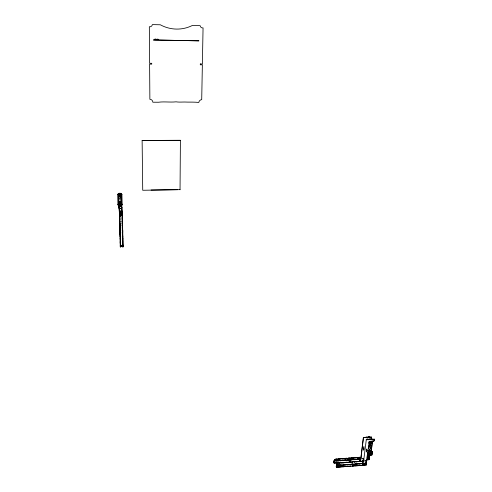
<?xml version="1.0" encoding="UTF-8"?>
<svg xmlns="http://www.w3.org/2000/svg" width="492" height="492" viewBox="0 0 492 492"><rect width="100%" height="100%" fill="white"/><g stroke="black" fill="none" stroke-linecap="round" stroke-linejoin="round"><path stroke-width="0.74" d="M120.288 243.023C121.173 251.049 118.363 244.106 123.025 245.852M122.231 217.482L122.274 214.863M122.225 221.628L122.305 220.963M122.268 219.506L122.256 218.805M122.293 228.017L122.582 228.282L122.28 227.507M122.68 232.556C122.367 230.434 122.447 233.835 122.28 231.941M122.723 238.891L122.797 238.042M122.723 243.079L122.791 242.279M122.772 241L122.742 240.17M180.041 189.771L180.41 140.318L142.126 140.429L142.723 190.275L180.004 189.641M119.82 219.672L119.556 216.818L119.95 216.812M119.784 221.867L119.814 219.53M119.888 226.166L119.82 223.878M120.343 241.031L120.306 236.59M120.331 240.877L120.189 243.042M156.899 39.403C155.017 39.44 158.867 39.348 156.991 39.403M119.212 194.764L119.704 195.564L120.429 194.844M120.429 195.121L120.399 194.697M120.645 245.613C121.13 248.343 120.269 245.779 120.681 246.012M120.282 245.637L123.055 245.809L122.262 212.329L121.376 201.308L120.995 201.314L121.985 216.345L122.385 216.339M120.288 245.545L120.288 246.117M122.643 245.766L122.606 246.154L120.669 246.203L120.706 245.717L120.718 246.092M123 245.57C122.2 245.539 123.006 248.866 122.588 245.563L123 245.57L122.576 245.41M123.012 245.471L123.055 246.972L123.055 245.809M122.772 246.178A2.577 2.337 -1.9 0 0 122.982 246.068L122.625 245.957M336.399 463.298L336.344 462.843L336.399 463.298L335.126 463.396A1.605 1.248 -22.6 0 1 333.711 462.216L333.742 460.973L334.326 460.93M333.711 462.216L333.742 460.973M334.369 459.374L335.722 459.479L334.369 459.374L334.406 461.127L333.822 461.17M334.449 459.571L334.314 460.875L335.956 460.807M335.642 459.276L336.94 458.919L336.995 459.38L338.268 459.288C337.869 458.526 339.831 458.378 339.535 459.19L340.839 458.839C344.609 457.99 343.225 460.112 342.02 458.544L338.293 459.024M338.041 460.389C338.693 461.262 336.614 459.559 336.829 460.949L335.556 461.041L335.501 460.58M335.722 459.479L335.667 459.018M336.94 458.919L336.995 459.38M336.485 464.116A1.599 1.242 -22.7 0 0 337.887 465.297L337.973 465.493A1.599 1.242 -22.7 0 1 336.565 464.319L336.596 463.077L337.26 463.236L336.596 463.077M336.565 464.319L336.676 463.279M337.174 463.034L337.26 463.236M338.914 465.678L338.859 465.223L338.914 465.678L337.291 465.807L337.235 465.346L336.651 465.389A2.116 1.642 -22.6 0 0 336.46 467.197L363.416 465.34C363.016 464.596 364.923 464.448 364.633 465.248L366.497 464.854L366.657 463.569L364.83 463.704C363.865 464.485 363.305 462.88 363.606 463.796M337.235 465.346L337.291 465.807M337.125 467.357L337.069 466.896M339.437 463.089L340.009 463.027L337.666 463.206L337.61 462.744M338.268 459.288L338.213 458.827M339.48 458.735L339.535 459.19M338.693 466.773L338.748 467.234M339.314 460.297L339.283 460.555M340.144 462.554L340.12 462.812M340.224 460.666C340.236 460.309 343.508 460.813 342.204 460.586M340.446 464.842C340.759 465.758 340.144 464.153 339.185 464.94C339.683 466.096 340.458 465.223 339.363 465.18M341.411 462.455L342.733 462.824L342.678 462.363L341.153 462.732M340.009 463.027L341.497 462.658M342.075 459.005L342.02 458.544M343.084 460.272L341.817 460.364M343.262 458.71L344.554 458.353L344.615 458.815L345.882 458.716L345.827 458.261L347.088 458.163L347.149 458.624L348.416 458.532C348.01 457.769 349.972 457.622 349.677 458.433L350.944 458.341C350.544 457.578 352.5 457.431 352.204 458.243L353.471 458.15C353.065 457.394 355.027 457.246 354.732 458.058L356.023 457.701C359.793 456.865 358.367 458.968 357.192 457.406L353.502 457.892M343.348 458.907L343.287 458.446M343.035 465.112L342.949 464.909C343.89 464.915 343.693 465.647 343.041 464.971M343.945 462.265L343.914 462.523M345.685 460.075C346.835 460.051 345.913 461.053 345.648 459.823L342.703 460.506M344.554 458.353L344.615 458.815M344.437 460.377L345.704 460.278L345.648 459.823M344.24 464.553L344.295 465.014L340.064 465.334M341.282 462.947L345.193 462.677L345.206 462.173L345.261 462.628L347.37 462.468L346.755 462.517M345.882 458.716L345.827 458.261M345.47 464.719L345.501 464.46C344.8 466.096 344.867 463.993 346.835 464.835C347.297 464.669 347.672 464.688 347.075 465.057C345.87 464.054 348.791 464.811 348.022 464.27M345.556 464.915L344.326 464.756M346.915 459.725L346.971 460.186L344.351 460.358M346.706 464.62L346.762 464.362M347.703 462.24L346.473 462.074L346.528 462.535L349.049 462.345L347.37 462.468M348.416 458.532L348.354 458.07M348.176 459.633L348.047 460.327L347.524 459.94M348.963 462.142L350.255 461.791C351.349 463.273 350.784 461.453 349.08 462.086L349.049 462.345M349.443 459.534L350.759 459.897L350.704 459.442L349.443 459.534C349.369 460.297 351.817 460.321 351.817 459.614M349.621 457.972L349.677 458.433M349.529 459.737L349.652 460.235L349.978 459.756M349.252 464.43L348.57 464.608M350.255 461.791L350.316 462.246L348.576 462.357M350.944 458.341L350.882 457.88M350.513 464.331L347.407 464.774M352.149 457.788L352.204 458.243M351.964 459.344L351.934 459.608M351.768 464.239L351.798 463.981C352.764 463.193 353.367 464.799 353.059 463.882M352.776 461.601C352.131 463.181 352.198 461.213 354.129 461.976C354.541 461.859 354.953 461.742 354.449 462.185C353.047 461.404 356.06 461.847 355.292 461.41M353.471 458.15L353.41 457.689M353.287 459.712C352.561 458.784 355.562 460.573 355.482 459.337M354.006 461.76L354.037 461.502M354.671 457.597L354.732 458.058M354.486 459.159L354.455 459.417M354.375 464.245C355.033 463.772 353.976 464.688 354.308 464.3C353.231 464.885 351.417 464.288 352.905 464.356M121.45 213.51L121.37 212.944M119.876 226.025C120.478 227.163 119.98 231.923 120.263 229.733M120.263 229.948L119.888 230.484L119.876 229.789M356.522 461.57L358.367 461.637L357.659 461.484M358.268 458.876C358.576 459.792 357.973 458.181 357.007 458.968L357.069 459.423L355.575 459.54M357.069 459.423L357.007 458.968M357.253 457.868L357.192 457.406M356.798 463.858L354.406 463.987M357.776 461.478L360.193 461.502L359.554 461.527M357.868 461.674L356.638 461.514M358.422 457.572L359.713 457.222L359.775 457.677L361.03 457.585L358.453 457.314M358.053 463.759C358.662 464.19 357.26 464.35 358.084 463.501M359.068 461.121L359.031 461.385M359.713 457.222L359.775 457.677M359.523 458.778L359.492 459.036M359.984 460.641L360.341 460.204L360.384 460.819L359.984 460.641L360.384 460.819M360.089 459.817L360.445 459.38L360.482 459.989L360.089 459.817L360.482 459.989M360.076 460.844L360.039 460.229M360.181 460.014L360.138 459.399M360.292 460.623L360.341 460.204M360.396 459.792L360.445 459.38M360.408 461.225L359.154 461.324M360.931 457.468L363.36 437.536L365.987 437.548L363.36 437.536M359.148 459.067C358.723 460.383 354.345 458.562 360.839 459.141L363.453 437.726M360.556 463.569L359.338 463.409L359.394 463.864L364.769 463.249L364.83 463.704M360.679 463.513L360.593 463.31M361.811 463.476L361.903 463.673C360.87 462.997 358.563 464.411 360.206 463.802M363.453 449.713L363.785 449.11L363.803 449.891L363.453 449.713L363.803 449.891M363.686 448.747L363.926 447.948L363.945 448.729M363.545 449.909L363.52 449.128M364.068 446.785L363.828 447.585L363.809 446.804M363.711 449.694L363.785 449.11M365.888 437.357L367.075 437.007L367.137 437.468L368.287 437.388C367.893 436.644 369.732 436.515 369.443 437.308L371.522 437.16L371.343 438.544A0.904 0.701 -25.2 0 1 370.39 439.344C369.443 440.137 368.108 438.63 368.582 439.473M363.121 462.302L362.856 462.935L362.813 462.326M363.219 461.478L362.955 462.111L362.918 461.496M365.987 437.548L365.925 437.087M363.619 461.244L361.928 461.164L363.619 461.244L366.294 439.633M366.429 439.424L367.149 439.11L367.21 439.571L367.893 439.522L367.832 439.061L367.893 439.522M363.416 465.34L363.354 464.885M366.522 439.62L366.46 439.159M367.075 437.007L367.137 437.468M367.149 439.11L367.21 439.571M364.572 464.792L364.633 465.248M366.38 450.684L366.712 450.088L366.737 450.863L366.38 450.684L366.737 450.863M366.62 449.719L366.86 448.925L366.878 449.7M366.571 451.244L366.331 452.037L366.306 451.262M366.472 450.881L366.454 450.106M368.287 437.388L368.225 436.927M366.645 450.666L366.712 450.088M368.692 439.528L366.171 439.707L368.785 439.719M365.765 464.958L366.497 464.854M365.956 463.415L366.657 463.569M369.375 436.847L369.443 437.308M366.276 462.111A2.066 1.593 -24.2 0 0 366.503 461.459L366.688 459.989M367.321 459.86L366.755 459.442L367.26 459.405C367.038 460.057 368.065 459.983 367.764 459.368L368.268 459.325L368.33 459.786L369.369 459.448L369.437 457.96L367.967 457.554L367.93 458.07L368.526 458.23L368.422 457.775L369.529 457.646L369.695 456.348L369.203 456.385C369.418 455.727 368.416 455.807 368.711 456.422L368.225 456.453C368.44 455.801 367.432 455.881 367.733 456.49L367.149 456.33L367.61 452.634M369.203 438.962L369.264 439.424L367.93 439.258M361.934 463.415L364.406 463.482A2.066 1.593 -24.2 0 0 366.595 461.662L369.221 441.588M366.405 464.651L366.565 463.366M369.092 441.798L370.685 441.687C370.341 441.029 371.626 440.937 371.374 441.638L372.057 441.588C371.712 440.93 372.991 440.844 372.739 441.539L373.176 441.508A0.898 0.701 -25.3 0 0 374.129 440.709L374.209 439.135L369.972 439.374M367.426 458.107C366.251 458.107 367.819 458.71 367.456 457.849L367.961 457.812M367.733 456.49L367.672 456.035M367.518 458.31L367.475 457.591M367.998 454.94L368.736 455.346L367.315 454.989L368.059 455.395M368.157 453.636L368.225 453.12L367.549 453.169L368.317 453.317L368.256 453.839L367.573 453.888L368.256 453.839M368.391 451.816C366.829 451.742 368.772 452.523 368.422 451.551L369.843 451.908C369.504 451.256 370.777 451.164 370.525 451.859L371.202 451.81C370.863 451.158 372.137 451.066 371.884 451.761L372.561 451.711L372.395 453.015C371.386 452.48 371.208 453.901 372.327 453.532L372.161 454.836L371.386 454.688L372.161 454.836M369.043 446.478L369.166 445.5L369.4 446.656L369.43 445.481L369.135 446.674M369.935 439.639L369.892 438.919M368.483 452.013L368.422 451.551M369.184 447.431L368.889 448.624L368.92 447.456M370.002 441.736L369.941 441.275L369.258 441.324L369.32 441.785M368.164 455.998L368.225 456.453M367.825 459.823L367.764 459.368M368.022 458.267L368.059 457.751L368.545 457.714L368.526 458.23M368.643 455.149L369.351 454.842L369.412 455.297L370.095 455.248L370.033 454.793L370.095 455.248M368.84 453.587L368.908 453.071L369.677 453.212L369.615 453.735L368.932 453.784L368.871 453.329M368.453 457.517L368.434 458.034L367.444 457.849M368.711 456.422L368.649 455.961M368.736 455.346L368.674 454.891M368.932 453.784L368.908 453.071M368.33 459.786L368.268 459.325M370.685 441.687L370.624 441.226M371.085 439.559L371.023 439.098M368.323 437.124L371.423 436.964L371.343 438.544M368.932 457.997C370.242 455.758 366.94 457.406 369.529 457.646M369.141 455.924L369.203 456.385M369.006 457.941L368.945 457.48M369.412 455.297L369.351 454.842M369.615 453.735L369.584 453.015M369.843 451.908L369.781 451.453M369.535 458.157L369.062 457.935M371.374 441.638L371.306 441.176M369.43 457.443L369.597 456.152L368.748 456.158M370.845 446.349L370.968 445.371L371.202 446.527L371.232 445.358L370.937 446.539M369.437 457.96L369.369 459.448M370.98 447.308L370.691 448.489L370.722 447.32M370.199 453.489L370.968 453.636L370.943 452.917L370.261 452.966L370.322 453.427M370.464 451.404L370.525 451.859M370.291 453.686L370.261 452.966M372.057 441.588L371.995 441.127M374.307 439.331L372.235 439.479L372.173 439.018M370.771 455.198L370.71 454.737L370.771 455.198L371.478 454.885M370.968 453.636L370.943 452.917M371.202 451.81L371.14 451.355M367.918 450.235L368.01 450.432A1.95 1.513 -24.8 0 0 369.584 451.219A1.95 1.513 -24.8 0 0 371.392 450.18L372.118 443.532M371.392 450.18L372.21 442.812A1.771 1.378 -25 0 0 371.011 441.484A1.771 1.378 -25 0 0 369 442.517M372.739 441.539L372.678 441.078M371.823 451.305L371.884 451.761M371.651 453.587L371.712 453.064M371.239 451.551L372.469 451.515L372.395 453.015M374.129 440.709L374.209 439.135M361.977 458.815L363.33 458.698M362.069 459.011L362.007 458.593M363.237 458.501L363.293 458.919M366.005 460.598C366.472 461.287 364.615 461.428 364.781 460.69M338.933 460.58L338.674 461.066L338.312 460.629L336.971 460.912M337.082 460.721L336.829 461.207L336.46 460.77M343.607 462.548C343.582 463.747 342.088 461.84 341.509 462.954M341.104 466.982L341.116 466.662M341.712 464.749L341.725 465.432L341.202 465.045M342.924 466.914L343.176 466.428L343.539 466.865M343.84 460.211L344.369 460.604L344.382 459.915M348.139 459.891L349.498 459.995L347.592 460.112M346.596 466.631L346.762 466.164M348.994 461.883L349.025 462.566L348.502 462.179M348.422 466.49L348.391 466.158M349.24 464.639L348.828 464.915L348.539 464.485M350.255 466.348L350.507 465.869L350.87 466.305M353.914 466.072L353.933 465.678M356.54 461.779L356.122 462.056L355.833 461.625M355.734 465.93L355.987 465.45L356.349 465.881M357.407 459.399L356.989 459.682L356.7 459.251M359.388 465.653L359.554 465.186M362.02 461.361L361.602 461.644L361.312 461.207M361.226 465.444L361.171 465.18M361.94 463.464L361.325 463.513M362.026 463.661L361.417 463.71M119.261 194.623L119.242 195.189M120.362 211.911C121.475 210.275 121.253 213.743 120.337 211.886M121.278 211.978C120.429 213.122 120.066 210.908 121.229 211.788M121.444 213.368C120.405 215.361 119.833 211.455 121.383 213.079M121.998 245.736L121.247 245.754M120.577 202.409L119.667 202.716M336.823 466.145C337.518 466.244 336.737 467.031 337.383 466.164M352.014 465.942L352.481 465.752L352.696 466.164M119.273 194.746L120.337 194.691M120.368 195.133L119.304 195.195M121.383 213.51L120.325 213.528M120.263 232.267L119.962 233.866L120.435 234.186C121.235 233.128 119.507 232.23 120.399 232.716M122.28 229.869L122.57 228.116M120.319 234.389C119.827 234.635 119.691 236.898 120.435 236.837M122.33 232.003C123.492 231.627 122.084 228.946 122.619 229.727M340.667 460.635L340.372 460.906L340.156 460.487M339.222 466.859L339.867 467.148M364.314 463.981C365.39 462.972 365.507 465.407 364.357 464.577C364.492 463.181 365.863 464.749 364.332 464.454M119.353 194.5L119.931 194.315L120.405 194.826M119.839 217.304L119.574 217.569L119.968 217.538M122.231 225.361L122.539 226.142L122.244 225.871M122.237 225.508L122.262 223.153M122.293 227.648L122.52 225.969M120.263 234.616L119.974 234.007L120.435 234.186M345.267 462.646L344.96 462.671M334.142 461.564L334.738 461.951L334.142 461.564L334.455 462.111M334.228 461.767L334.419 461.41M334.376 461.908L334.738 461.951M334.689 462.449L334.886 462.093L334.923 462.794L335.12 462.437M337.5 463.851L337.309 464.214L337.272 463.513M337.457 464.356L338.047 464.737L337.537 464.553L337.733 464.196M337.961 464.54L337.77 464.897M122.219 221.142L122.373 219.512M122.268 223.3L122.422 221.671M120.245 226.664L119.851 226.677L120.245 226.664L120.294 228.294L119.839 228.319L120.22 227.796M122.711 242.464L122.859 240.865M350.648 464.577C351.872 464.393 349.849 464.872 350.599 464.534L352.29 464.405M122.705 238.202L122.76 236.117M122.754 240.317L122.809 238.749M119.771 221.726L119.833 224.02M120.362 231.246L119.962 231.105L120.362 231.246L120.325 229.77C119.402 230.127 119.624 227.47 120.294 228.294M122.268 218.946L122.323 217.353M336.46 467.197L337.038 467.154M337.149 467.099L338.773 466.976M339.781 466.945L341.005 466.853M341.596 466.68L342.838 466.711M344.757 466.773L344.929 466.305L346.503 466.428M347.051 466.207L348.336 466.287M348.951 466.176L350.169 466.152M352.61 465.961L353.822 465.869M354.412 465.696L355.648 465.727M357.561 465.789L357.727 465.327L359.295 465.45M359.781 465.192L361.116 465.309M361.725 465.198L363.324 465.143M363.447 465.088L364.664 464.989M367.149 456.33L367.641 456.293M367.764 456.232L368.619 456.219M335.753 459.214L338.182 459.085M343.373 458.649L345.796 458.519M345.913 458.458L348.324 458.329M348.441 458.267L350.858 458.138M350.974 458.077L353.379 457.954M367.567 457.788L366.983 457.628M336.854 460.684L338.127 460.592M339.394 460.494L340.667 460.401M347.001 459.928L348.262 459.829M352.057 459.546L353.317 459.448M354.578 459.356L355.808 459.522L355.747 459.061M357.1 459.165L358.354 459.073M359.615 458.981L360.784 458.685M337.168 460.924L340.243 460.69M344.548 460.364L347.616 460.204M350.064 459.952L353.742 459.676L353.102 459.7M367.856 459.565L368.36 459.528M367.229 459.663L367.733 459.626M368.237 459.583L368.772 459.288L368.834 459.749M336.423 463.04L340.23 462.751M344.025 462.468L345.292 462.369M352.862 461.797L351.577 462.154L351.516 461.693M354.123 461.705L355.384 461.607M364.873 460.893L366.097 460.801M349.209 462.332L352.26 462.099M354.707 461.914L357.752 461.687M360.193 461.502L361.632 461.391A2.066 1.599 -24.1 0 0 363.828 459.565L363.736 459.368M337.887 465.297L340.532 465.045M346.848 464.565L348.108 464.466M349.154 464.436L350.63 464.276M353.145 464.085L351.86 464.436L351.798 463.981M356.915 463.796L358.17 463.704M336.651 465.389L339.449 465.383M341.903 465.198L344.96 464.965M354.732 464.22L357.77 464.054M358.139 463.962L359.597 463.851M368.514 451.748L369.75 451.711M369.879 451.65L371.109 451.613M369 453.267L369.677 453.212M370.359 453.163L371.036 453.114M369.517 453.538L368.287 453.575L368.225 453.12M370.876 453.439L369.553 453.28M368.766 455.088L369.449 455.038M370.125 454.989L370.802 454.934M369.32 455.1L369.996 455.051M370.673 455.002L371.448 455.143M370.722 441.422L371.405 441.373M372.087 441.324L372.77 441.275M369.91 441.539L370.593 441.49M371.276 441.441L371.958 441.392M372.641 441.342L373.077 441.312A0.898 0.701 -25.3 0 0 374.031 440.518M366.017 437.283L368.194 437.191M366.552 439.356L367.801 439.325M369.301 439.159L370.291 439.153A0.898 0.701 -25.2 0 0 370.519 439.11M371.116 439.294L372.266 439.215M369.843 439.448L370.986 439.362M120.245 242.82L120.645 242.962L120.608 241.504L120.208 241.363M122.551 241.308L122.945 241.295M122.6 242.913C123.449 242.882 121.788 242.728 122.563 241.455M120.712 245.865L120.681 244.413L120.282 244.278M122.631 244.364C123.467 243.841 121.831 244.795 122.668 245.815M122.619 246.055L123.006 246.049M118.572 196.622L118.959 196.615L118.855 194.586L118.467 194.592L118.689 201.351L119.525 213.257L120.276 246.283L120.663 246.277M122.6 246.228L122.994 246.215L122.908 242.974M120.312 246.892L120.706 246.879M122.649 246.83L123.037 246.818M122.385 233.995L122.779 233.989M120.38 234.715L119.98 234.579M120.466 235.656C119.581 235.17 121.303 236.062 120.503 237.119L120.103 236.984M122.422 235.465L122.809 235.453M120.417 236.123L120.306 236.234M122.453 236.929L122.846 236.916M120.466 238.245L120.276 238.3M120.171 239.905L120.577 240.047L120.54 238.583L120.14 238.448M122.483 238.392L122.877 238.38M120.485 238.958L120.097 238.848M122.52 239.85L122.908 239.838M119.759 225.318L120.22 225.33L120.177 223.7M122.194 225.287C122.465 225.779 122.397 223.017 122.157 223.805M122.121 225.404L122.514 225.398M122.139 226.123L122.25 226.019M122.225 226.769C122.428 226 122.637 228.768 122.188 228.27M122.17 227.55L122.563 227.538M119.864 229.598L120.325 229.77M122.28 229.579C122.815 229.321 122.078 232.624 122.397 234.143M122.237 230.404L122.637 230.397L122.274 230.078M120.312 231.867L119.925 231.873L119.876 230.317M122.662 231.812L122.28 232.181L122.754 232.667L122.36 232.673M122.354 232.525L122.742 232.519M120.331 232.581C119.765 232.987 119.771 231.388 120.269 232.052M119.673 219.241L120.079 219.377L120.042 217.882L119.636 217.747M122.01 217.704L122.403 217.692M122.047 219.192L122.44 219.186M119.74 222.224L120.146 222.359L120.116 220.871L119.71 220.736M122.09 220.828C122.932 220.305 121.284 221.289 122.127 222.316L122.508 222.169L122.127 222.316M122.071 223.251L122.465 223.245M119.79 223.854L120.183 223.848M122.09 223.977L122.274 223.78M119.808 211.111L121.782 211.08L121.881 214.869M121.795 211.216L119.82 211.252L119.907 214.906L119.513 214.912L118.627 200.97M119.445 211.609L119.845 211.603L119.931 213.577L120.005 216.388L119.611 216.394M121.825 211.566L122.219 211.56M119.439 211.99L119.827 211.843L119.427 211.855L119.464 213.313L119.87 213.448L119.408 208.276M122.194 211.8C121.358 211.732 122.945 212.034 122.244 213.405L121.844 213.393M119.574 214.893L122.348 214.844M119.931 215.435L119.531 215.441L119.943 215.662M119.937 215.797L119.544 215.81L119.98 216.111M119.568 215.896L119.962 215.883M119.562 216.031L119.956 216.025M119.986 216.474L119.574 216.259L120.005 216.388M118.652 201.935L119.033 201.929L119.298 206.8M121.327 201.892L120.946 201.898L121.167 206.031M118.683 203.251L119.064 203.245M120.977 203.214L121.358 203.208M118.701 203.86L119.082 203.854M120.989 203.823L121.37 203.817L121.555 206.025M119.359 206.117L121.296 206.087L121.475 208.534L119.525 208.571L119.359 206.117L119.365 206.48M119.378 206.419L118.99 206.425L119.113 208.276L119.501 208.27M119.002 206.781L119.402 206.714M121.346 206.683L121.733 206.677L121.296 206.087M119.427 207.009L119.002 206.726M121.37 206.978L121.758 206.972L121.838 208.178M121.395 207.28L121.782 207.273L121.813 207.931M119.046 207.378L119.458 207.673L119.064 207.624M121.419 207.575L121.807 207.569M119.089 207.925L119.495 207.907L119.113 208.276L121.462 208.178M121.444 207.876L121.831 207.87M120.774 194.555L121.155 194.555C121.573 196.751 120.638 196.837 120.774 194.555L120.829 197.034M118.523 195.262L118.904 195.256M120.835 195.281L121.216 195.219M118.947 196.326C123.873 196.818 117.92 194.924 118.972 197.12L118.578 196.862L118.972 197.12M120.829 196.96L121.278 197.089L120.817 196.831M118.99 197.913C117.994 197.735 119.679 197.71 119.009 198.707L118.615 198.583L119.009 198.707M120.866 196.167L120.915 197.889L121.284 197.753M118.554 198.19L118.947 198.313L118.609 198.184M120.921 198.547L121.303 198.54M118.646 199.506L119.027 199.5L119.046 200.293L118.652 200.17M120.94 199.34L121.321 199.334M118.597 199.647L118.978 199.641L118.652 199.641L118.56 198.319M120.958 200.133L121.34 200.127M121.358 200.914L120.977 200.921L121.007 201.843L119.082 201.874L118.615 200.841M118.689 201.351L119.07 201.345L119.845 211.603M151.075 190.035L177.723 189.672M118.584 196.984L118.91 196.991M119.962 233.866L120.306 234.032M119.974 234.014L120.319 234.18M119.808 227.464L120.22 227.956L119.9 228.3M122.582 228.257L122.237 228.085M119.913 231.732L120.306 232.138L119.943 232.47M121.955 214.85L119.501 214.776L119.827 216.794M119.962 229.61L120.269 230.096M369.277 450.125L369.972 450.051L370.015 449.46M121.284 212.968L120.54 212.888L120.269 213.534M119.55 202.753C118.72 201.148 121.758 202.083 120.134 202.919C118.357 202.802 120.417 200.582 120.614 202.39M334.966 462.296L335.2 462.64M337.352 463.716L337.586 464.054M337.819 464.399L338.047 464.737M368.816 443.058L368.914 443.255A1.771 1.378 -25 0 1 370.796 441.681A1.771 1.378 -25 0 1 372.309 443.009M370.956 448.476L370.691 448.489M372.327 453.532L370.906 453.175L371.681 453.323M122.244 230.139L122.619 230.25M120.202 227.864L119.82 227.605L119.827 228.183M368.908 457.738L369.031 458.193M367.967 457.554L368.053 458.009M365.796 464.7L365.857 465.155M363.096 463.12L363.065 463.378M355.931 457.505L355.993 457.96M341.848 460.106L342.088 460.549M340.753 458.636L340.808 459.097M338.834 462.652L338.933 463.107M180.41 140.318L142.126 140.429M121.911 194.414L121.924 194.543A2.331 2.171 2.7 0 0 117.705 194.604L117.693 194.475A2.331 2.171 2.7 0 1 121.911 194.414L122.145 204.266A2.103 1.95 1.7 0 1 120.091 206.253A2.103 1.95 1.7 0 1 117.945 204.34L117.939 204.205A2.097 1.95 1.7 0 0 119.316 205.994M122.145 204.266L122.133 204.137A2.097 1.95 1.7 0 1 120.847 205.97M121.733 208.233L122.096 212.655M122.311 215.754L122.354 216.068M121.007 201.843L119.082 201.874M121.346 208.239L121.585 211.185M118.633 199.377L118.652 199.715M119.87 213.43L119.476 213.454L119.439 211.978M120.22 225.33L119.827 225.336M119.777 223.706L119.734 224.032M122.613 245.582L122.606 246.154M120.669 245.631L120.669 246.203M119.513 208.208L119.525 208.571M118.855 194.586L118.898 196.388M118.467 194.592L118.529 196.997M117.693 194.475L117.945 204.34M122.022 217.845L122.053 219.34M122.428 235.613L122.465 237.076M122.496 238.54L122.533 239.998M121.155 194.555L121.37 203.817M120.915 197.889L120.934 198.682M120.952 199.469L120.97 200.262M371.146 438.636A0.898 0.701 -25.2 0 1 370.734 439.024M334.289 463.083A1.605 1.248 -22.6 0 1 333.631 462.013M363.367 460.223A2.066 1.599 -24.1 0 1 361.804 461.158M336.54 467.4A2.122 1.642 -22.6 0 1 336.737 465.592M366.134 462.32A2.066 1.593 -24.2 0 1 365.335 462.984M364.572 463.249A2.066 1.593 -24.2 0 1 364.314 463.286M371.294 449.989A1.943 1.507 -24.8 0 1 370.273 450.826M370.021 450.924A1.943 1.507 -24.8 0 1 368.016 450.42M369.738 442.732A0.904 0.701 -25 0 1 371.036 442.271A0.904 0.701 -25 0 1 371.109 443.372A0.904 0.701 -25 0 1 369.787 443.452M122.557 246.271A2.577 2.337 -1.9 0 1 120.472 246.234M122.994 246.215A2.577 2.343 -1.9 0 1 120.276 246.283M120.417 214.789A0.787 0.732 0.4 0 1 121.376 214.783M198.836 40.83L153.498 39.975L198.836 40.83M200.305 63.96L200.293 64.803L202.366 64.833L201.708 99.636A3.247 3.204 -37.1 0 0 198.811 102.459C193.202 101.875 189.371 102.268 184.887 102.022C181.892 102.004 179.008 102.305 176.062 101.826C170.275 102.496 164.064 101.42 158.529 102.238L152.803 102.213A2.866 2.811 20.5 0 0 149.875 99.323L149.611 64.114L151.727 64.144L151.72 63.296L149.605 63.265L149.334 26.74A2.663 2.565 65 0 0 152.335 24.6L160.3 24.778A37.62 35.75 77.2 0 0 192.317 25.486L200.146 25.658A2.614 2.528 88.3 0 0 203.061 27.903L202.378 63.991L200.305 63.96M368.262 456.877C369.172 458.249 369.48 455.395 368.262 456.877M155.626 39.421L156.161 39.778L156.155 39.2L155.472 39.175L155.275 39.76L155.626 39.421M154.882 39.624L155.146 38.929L154.918 39.624M369.843 444.387C370.722 445.801 371.097 442.905 369.843 444.387M369.935 444.577C370.814 445.998 371.196 443.101 369.935 444.577M156.468 39.286L156.647 39.637L156.468 39.286M157.182 39.298L157.366 39.649L157.182 39.298M157.729 39.163C157.846 40.651 158.356 38.825 157.766 39.096M355.575 463.692L355.63 464.153L355.575 463.692M369.271 449.934C369.861 451.471 370.728 448.612 369.271 449.934M356.466 463.882C355.396 464.091 356.374 464.7 356.466 463.882M365.494 464.005C365.87 465.161 366.614 463.064 365.494 464.005M365.587 464.208C365.962 465.364 366.706 463.261 365.587 464.208M122.711 231.043L122.33 231.203L122.711 231.043M362.979 464.989A0.633 0.492 -24 0 0 363.717 464.239A0.633 0.492 -24 0 0 362.684 464.19A0.633 0.492 -24 0 0 362.979 464.989M362.887 464.786A0.633 0.492 -24 0 0 363.625 464.036A0.633 0.492 -24 0 0 362.598 463.993A0.633 0.492 -24 0 0 362.887 464.786M370.427 443.87A0.904 0.701 -25 0 0 371.435 442.769A0.904 0.701 -25 0 0 369.966 442.751A0.904 0.701 -25 0 0 370.427 443.87M119.439 205.115A1.07 0.99 1.7 0 0 121.112 204.383A1.07 0.99 1.7 0 0 119.587 203.405A1.07 0.99 1.7 0 0 119.439 205.115M119.433 204.986A1.07 0.99 1.7 0 0 121.1 204.254A1.07 0.99 1.7 0 0 119.574 203.276A1.07 0.99 1.7 0 0 119.433 204.986"/></g></svg>
